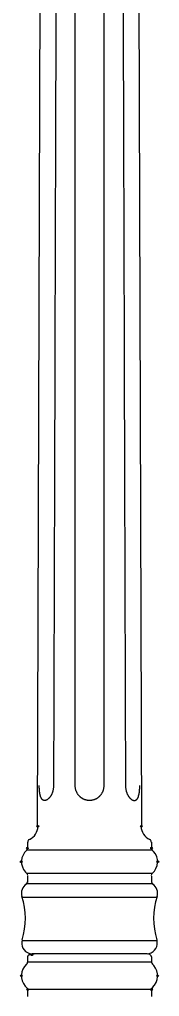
# Model space of a CAD drawing. Extents: x 0 to 225, y 0 to 465.
# Drawn here: x 86.4 to 100.9, y 261.5 to 363.1 of the extents above; entities that cross this region are included whole.
import ezdxf

# ---------------------------------------------------------------- set-up
doc = ezdxf.new("R2010")
doc.units = 0
doc.layers.add('LIVELLO_1', color=160, linetype='Continuous')

# ---------------------------------------------------------------- blocks, each defined once
blk = doc.blocks.new('AI9-BLK1')
at = {"layer": 'LIVELLO_1', "color": 7}
for p, q in [((-24.22, 46.62), (-23.8, 174.22)), ((-13.85, 174.22), (-13.43, 46.62)), ((-25.27, 45.08), (-25.27, 44.44)), ((-12.37, 45.08), (-12.37, 44.44)), ((-12.28, 44.23), (-25.37, 44.23)), ((-12.28, 41.8), (-25.37, 41.8)), ((-12.25, 40.72), (-25.4, 40.72)), ((-25.27, 41.52), (-25.27, 40.86)), ((-12.37, 41.52), (-12.37, 40.86)), ((-25.87, 39.35), (-11.77, 39.35)), ((-25.85, 34.83), (-11.8, 34.83)), ((-12.38, 32.59), (-25.26, 32.59)), ((-25.25, 33.12), (-25.25, 32.59)), ((-24.97, 33.41), (-24.58, 33.45)), ((-12.85, 33.45), (-24.79, 33.45)), ((-13.06, 33.45), (-24.58, 33.45)), ((-12.68, 33.41), (-13.06, 33.45)), ((-12.39, 33.12), (-12.39, 32.59)), ((-12.38, 29.74), (-25.26, 29.74)), ((-25.25, 29.75), (-25.25, 29.01)), ((-12.39, 29.75), (-12.39, 29.01))]:
    blk.add_line(p, q, dxfattribs=at)
blk.add_circle((-25.9, 31.17), 0.0904, dxfattribs=at)
for centre, major_axis, ratio in [((-24.19, 46.72), (-0.0016, -0.0904), 0.970317), ((-13.44, 46.72), (0, -0.0904), 0.975238), ((-25.27, 44.45), (0.0033, -0.0906), 0.96135), ((-12.38, 44.45), (-0.001, -0.0906), 0.986628), ((-25.91, 43.02), (0.0905, 0), 0.951772), ((-11.73, 43.02), (0.0882, 0), 0.977882), ((-24.97, 33.4), (0.0893, 0), 0.987543), ((-24.82, 33.35), (0.0904, 0), 0.977457), ((-11.74, 31.16), (0.0883, 0), 0.9252), ((-25.25, 29.74), (0.0012, -0.0904), 0.963724), ((-12.38, 29.74), (-0.0016, -0.0904), 0.981744)]:
    blk.add_ellipse(centre, major_axis=major_axis, ratio=ratio, dxfattribs=at)
for points, knots in [([(-22.2, 169.75), (-22.26, 149.95), (-22.32, 130.15), (-22.38, 110.35), (-22.44, 90.55), (-22.49, 70.76), (-22.56, 50.96)], [0, 0, 0, 0, 1, 1, 1, 2, 2, 2, 2]), ([(-20.31, 50.96), (-20.3, 70.76), (-20.3, 90.55), (-20.3, 110.35), (-20.3, 130.15), (-20.3, 149.95), (-20.3, 169.75)], [0, 0, 0, 0, 1, 1, 1, 2, 2, 2, 2]), ([(-17.35, 169.75), (-17.34, 149.95), (-17.34, 130.15), (-17.34, 110.35), (-17.34, 90.55), (-17.34, 70.76), (-17.34, 50.96)], [0, 0, 0, 0, 1, 1, 1, 2, 2, 2, 2]), ([(-15.44, 169.75), (-15.39, 149.95), (-15.33, 130.15), (-15.27, 110.35), (-15.21, 90.55), (-15.15, 70.76), (-15.09, 50.96)], [0, 0, 0, 0, 1, 1, 1, 2, 2, 2, 2]), ([(-22.56, 50.96), (-22.56, 50.9), (-22.56, 50.84), (-22.56, 50.79), (-22.57, 50.73), (-22.57, 50.68), (-22.58, 50.63), (-22.59, 50.59), (-22.6, 50.55), (-22.6, 50.5), (-22.61, 50.47), (-22.62, 50.42), (-22.63, 50.39), (-22.64, 50.36), (-22.65, 50.33), (-22.66, 50.31), (-22.67, 50.28), (-22.67, 50.25), (-22.68, 50.23), (-22.69, 50.2), (-22.7, 50.17), (-22.71, 50.15), (-22.72, 50.12), (-22.74, 50.09), (-22.75, 50.06), (-22.76, 50.04), (-22.77, 50.02), (-22.78, 49.99), (-22.8, 49.97), (-22.81, 49.94), (-22.82, 49.92), (-22.84, 49.9), (-22.85, 49.87), (-22.86, 49.86), (-22.88, 49.84), (-22.89, 49.82), (-22.9, 49.79), (-22.92, 49.78), (-22.93, 49.76), (-22.95, 49.74), (-22.96, 49.72), (-22.98, 49.7), (-22.99, 49.68), (-23, 49.67), (-23.01, 49.66), (-23.03, 49.64), (-23.05, 49.63), (-23.06, 49.61), (-23.07, 49.59), (-23.09, 49.58), (-23.1, 49.57), (-23.12, 49.56), (-23.13, 49.55), (-23.15, 49.54), (-23.16, 49.53), (-23.17, 49.51), (-23.19, 49.51), (-23.2, 49.49), (-23.21, 49.49), (-23.23, 49.48), (-23.24, 49.47), (-23.25, 49.46), (-23.27, 49.46), (-23.28, 49.45), (-23.3, 49.44), (-23.31, 49.44), (-23.32, 49.43), (-23.33, 49.43), (-23.35, 49.42), (-23.36, 49.42), (-23.37, 49.41), (-23.39, 49.41), (-23.4, 49.41), (-23.41, 49.4), (-23.42, 49.4), (-23.44, 49.4), (-23.44, 49.4), (-23.47, 49.4), (-23.47, 49.4), (-23.47, 49.4), (-23.51, 49.4), (-23.51, 49.4), (-23.52, 49.4), (-23.53, 49.4), (-23.55, 49.4), (-23.56, 49.4), (-23.57, 49.41), (-23.58, 49.41), (-23.59, 49.41), (-23.6, 49.42), (-23.61, 49.43), (-23.63, 49.43), (-23.64, 49.44), (-23.65, 49.44), (-23.66, 49.45), (-23.67, 49.46), (-23.68, 49.46), (-23.69, 49.47), (-23.7, 49.48), (-23.71, 49.48), (-23.72, 49.49), (-23.73, 49.5), (-23.74, 49.51), (-23.75, 49.52), (-23.76, 49.54), (-23.77, 49.55), (-23.78, 49.56), (-23.79, 49.57), (-23.79, 49.58), (-23.8, 49.6), (-23.82, 49.61), (-23.83, 49.63), (-23.83, 49.64), (-23.84, 49.66), (-23.85, 49.67), (-23.86, 49.69), (-23.86, 49.71), (-23.87, 49.73), (-23.88, 49.74), (-23.89, 49.76), (-23.9, 49.78), (-23.9, 49.81), (-23.91, 49.83), (-23.92, 49.85), (-23.92, 49.87), (-23.93, 49.89), (-23.94, 49.92), (-23.94, 49.94), (-23.95, 49.96), (-23.95, 49.99), (-23.96, 50.01), (-23.97, 50.04), (-23.97, 50.06), (-23.97, 50.09), (-23.98, 50.12), (-23.98, 50.14), (-23.99, 50.17), (-23.99, 50.19), (-23.99, 50.22), (-24, 50.25), (-24, 50.27), (-24.01, 50.3), (-24.01, 50.33), (-24.01, 50.35), (-24.01, 50.38), (-24.02, 50.42), (-24.02, 50.46), (-24.02, 50.5), (-24.03, 50.54), (-24.03, 50.58), (-24.03, 50.62), (-24.04, 50.68), (-24.04, 50.73), (-24.04, 50.79), (-24.04, 50.79), (-24.04, 50.96), (-24.04, 50.96)], [0, 0, 0, 0, 1, 1, 1, 2, 2, 2, 3, 3, 3, 4, 4, 4, 5, 5, 5, 6, 6, 6, 7, 7, 7, 8, 8, 8, 9, 9, 9, 10, 10, 10, 11, 11, 11, 12, 12, 12, 13, 13, 13, 14, 14, 14, 15, 15, 15, 16, 16, 16, 17, 17, 17, 18, 18, 18, 19, 19, 19, 20, 20, 20, 21, 21, 21, 22, 22, 22, 23, 23, 23, 24, 24, 24, 25, 25, 25, 26, 26, 26, 27, 27, 27, 28, 28, 28, 29, 29, 29, 30, 30, 30, 31, 31, 31, 32, 32, 32, 33, 33, 33, 34, 34, 34, 35, 35, 35, 36, 36, 36, 37, 37, 37, 38, 38, 38, 39, 39, 39, 40, 40, 40, 41, 41, 41, 42, 42, 42, 43, 43, 43, 44, 44, 44, 45, 45, 45, 46, 46, 46, 47, 47, 47, 48, 48, 48, 49, 49, 49, 50, 50, 50, 51, 51, 51, 52, 52, 52, 52]), ([(-18.82, 49.4), (-18.87, 49.4), (-18.92, 49.4), (-18.96, 49.4), (-19, 49.41), (-19.04, 49.41), (-19.08, 49.42), (-19.11, 49.43), (-19.14, 49.44), (-19.17, 49.44), (-19.2, 49.45), (-19.24, 49.46), (-19.27, 49.47), (-19.29, 49.47), (-19.31, 49.48), (-19.33, 49.49), (-19.35, 49.5), (-19.37, 49.51), (-19.4, 49.52), (-19.42, 49.53), (-19.44, 49.54), (-19.47, 49.55), (-19.49, 49.56), (-19.51, 49.57), (-19.53, 49.59), (-19.56, 49.6), (-19.58, 49.62), (-19.61, 49.63), (-19.63, 49.64), (-19.65, 49.66), (-19.67, 49.67), (-19.7, 49.69), (-19.72, 49.71), (-19.74, 49.73), (-19.77, 49.75), (-19.79, 49.76), (-19.81, 49.79), (-19.83, 49.81), (-19.85, 49.83), (-19.88, 49.85), (-19.89, 49.87), (-19.92, 49.9), (-19.93, 49.92), (-19.96, 49.94), (-19.97, 49.97), (-19.99, 49.99), (-20.01, 50.02), (-20.03, 50.04), (-20.05, 50.06), (-20.07, 50.09), (-20.08, 50.12), (-20.09, 50.15), (-20.11, 50.17), (-20.13, 50.2), (-20.14, 50.23), (-20.15, 50.25), (-20.16, 50.28), (-20.18, 50.31), (-20.18, 50.33), (-20.2, 50.36), (-20.21, 50.39), (-20.22, 50.43), (-20.23, 50.47), (-20.25, 50.51), (-20.26, 50.55), (-20.27, 50.59), (-20.27, 50.63), (-20.29, 50.68), (-20.29, 50.73), (-20.3, 50.79), (-20.3, 50.84), (-20.3, 50.9), (-20.31, 50.96)], [0, 0, 0, 0, 1, 1, 1, 2, 2, 2, 3, 3, 3, 4, 4, 4, 5, 5, 5, 6, 6, 6, 7, 7, 7, 8, 8, 8, 9, 9, 9, 10, 10, 10, 11, 11, 11, 12, 12, 12, 13, 13, 13, 14, 14, 14, 15, 15, 15, 16, 16, 16, 17, 17, 17, 18, 18, 18, 19, 19, 19, 20, 20, 20, 21, 21, 21, 22, 22, 22, 23, 23, 23, 24, 24, 24, 24]), ([(-17.34, 50.96), (-17.34, 50.9), (-17.34, 50.84), (-17.35, 50.79), (-17.36, 50.73), (-17.36, 50.68), (-17.37, 50.63), (-17.38, 50.58), (-17.39, 50.55), (-17.4, 50.5), (-17.41, 50.47), (-17.43, 50.42), (-17.44, 50.39), (-17.45, 50.36), (-17.46, 50.33), (-17.47, 50.31), (-17.48, 50.28), (-17.5, 50.25), (-17.51, 50.23), (-17.53, 50.2), (-17.54, 50.17), (-17.55, 50.15), (-17.57, 50.12), (-17.58, 50.09), (-17.6, 50.06), (-17.62, 50.04), (-17.64, 50.02), (-17.66, 49.99), (-17.67, 49.97), (-17.69, 49.94), (-17.72, 49.92), (-17.73, 49.9), (-17.76, 49.87), (-17.78, 49.85), (-17.79, 49.83), (-17.81, 49.81), (-17.84, 49.79), (-17.86, 49.76), (-17.88, 49.74), (-17.9, 49.73), (-17.93, 49.71), (-17.95, 49.69), (-17.97, 49.67), (-18, 49.66), (-18.02, 49.64), (-18.04, 49.63), (-18.07, 49.62), (-18.09, 49.6), (-18.11, 49.58), (-18.14, 49.57), (-18.16, 49.56), (-18.18, 49.55), (-18.2, 49.54), (-18.23, 49.53), (-18.25, 49.52), (-18.27, 49.51), (-18.29, 49.5), (-18.32, 49.49), (-18.34, 49.48), (-18.36, 49.47), (-18.38, 49.47), (-18.41, 49.46), (-18.44, 49.45), (-18.47, 49.44), (-18.51, 49.44), (-18.53, 49.43), (-18.57, 49.42), (-18.61, 49.41), (-18.65, 49.41), (-18.69, 49.4), (-18.73, 49.4), (-18.78, 49.4), (-18.82, 49.4)], [0, 0, 0, 0, 1, 1, 1, 2, 2, 2, 3, 3, 3, 4, 4, 4, 5, 5, 5, 6, 6, 6, 7, 7, 7, 8, 8, 8, 9, 9, 9, 10, 10, 10, 11, 11, 11, 12, 12, 12, 13, 13, 13, 14, 14, 14, 15, 15, 15, 16, 16, 16, 17, 17, 17, 18, 18, 18, 19, 19, 19, 20, 20, 20, 21, 21, 21, 22, 22, 22, 23, 23, 23, 24, 24, 24, 24]), ([(-15.09, 50.96), (-15.09, 50.9), (-15.09, 50.84), (-15.08, 50.79), (-15.08, 50.73), (-15.07, 50.68), (-15.06, 50.63), (-15.06, 50.59), (-15.05, 50.55), (-15.04, 50.51), (-15.03, 50.47), (-15.02, 50.42), (-15.02, 50.39), (-15.01, 50.36), (-15, 50.33), (-14.99, 50.31), (-14.98, 50.28), (-14.97, 50.25), (-14.96, 50.23), (-14.95, 50.2), (-14.95, 50.17), (-14.94, 50.15), (-14.92, 50.12), (-14.91, 50.09), (-14.9, 50.06), (-14.89, 50.04), (-14.87, 50.02), (-14.86, 49.99), (-14.85, 49.97), (-14.84, 49.95), (-14.82, 49.92), (-14.81, 49.9), (-14.8, 49.88), (-14.78, 49.86), (-14.77, 49.84), (-14.76, 49.82), (-14.74, 49.79), (-14.73, 49.78), (-14.71, 49.76), (-14.7, 49.74), (-14.69, 49.73), (-14.68, 49.7), (-14.66, 49.69), (-14.64, 49.67), (-14.63, 49.66), (-14.62, 49.64), (-14.61, 49.63), (-14.59, 49.61), (-14.57, 49.6), (-14.56, 49.58), (-14.54, 49.57), (-14.53, 49.56), (-14.52, 49.55), (-14.5, 49.54), (-14.49, 49.53), (-14.47, 49.52), (-14.46, 49.51), (-14.45, 49.49), (-14.44, 49.49), (-14.42, 49.48), (-14.4, 49.47), (-14.39, 49.46), (-14.38, 49.46), (-14.37, 49.45), (-14.35, 49.44), (-14.34, 49.44), (-14.33, 49.43), (-14.31, 49.43), (-14.3, 49.42), (-14.29, 49.42), (-14.28, 49.41), (-14.26, 49.41), (-14.25, 49.41), (-14.24, 49.4), (-14.22, 49.4), (-14.21, 49.4), (-14.21, 49.4), (-14.17, 49.4), (-14.17, 49.4), (-14.17, 49.4), (-14.14, 49.4), (-14.14, 49.4), (-14.12, 49.4), (-14.11, 49.4), (-14.1, 49.4), (-14.09, 49.4), (-14.08, 49.41), (-14.07, 49.41), (-14.06, 49.41), (-14.05, 49.42), (-14.03, 49.43), (-14.02, 49.43), (-14.01, 49.44), (-14, 49.44), (-13.99, 49.45), (-13.98, 49.46), (-13.97, 49.46), (-13.96, 49.47), (-13.95, 49.48), (-13.94, 49.48), (-13.93, 49.49), (-13.91, 49.5), (-13.91, 49.51), (-13.9, 49.52), (-13.89, 49.54), (-13.88, 49.55), (-13.87, 49.56), (-13.86, 49.57), (-13.85, 49.58), (-13.84, 49.6), (-13.83, 49.61), (-13.82, 49.63), (-13.81, 49.64), (-13.81, 49.66), (-13.8, 49.67), (-13.79, 49.69), (-13.78, 49.71), (-13.77, 49.73), (-13.77, 49.74), (-13.76, 49.76), (-13.75, 49.78), (-13.74, 49.81), (-13.73, 49.83), (-13.73, 49.85), (-13.72, 49.87), (-13.72, 49.89), (-13.72, 49.92), (-13.71, 49.94), (-13.7, 49.96), (-13.69, 49.99), (-13.69, 50.01), (-13.68, 50.04), (-13.68, 50.06), (-13.67, 50.09), (-13.67, 50.12), (-13.66, 50.14), (-13.66, 50.17), (-13.65, 50.2), (-13.65, 50.22), (-13.65, 50.25), (-13.64, 50.27), (-13.64, 50.3), (-13.64, 50.33), (-13.64, 50.35), (-13.63, 50.38), (-13.63, 50.42), (-13.63, 50.46), (-13.62, 50.5), (-13.62, 50.54), (-13.62, 50.58), (-13.61, 50.62), (-13.61, 50.68), (-13.61, 50.73), (-13.61, 50.79), (-13.61, 50.84), (-13.61, 50.9), (-13.61, 50.96)], [0, 0, 0, 0, 1, 1, 1, 2, 2, 2, 3, 3, 3, 4, 4, 4, 5, 5, 5, 6, 6, 6, 7, 7, 7, 8, 8, 8, 9, 9, 9, 10, 10, 10, 11, 11, 11, 12, 12, 12, 13, 13, 13, 14, 14, 14, 15, 15, 15, 16, 16, 16, 17, 17, 17, 18, 18, 18, 19, 19, 19, 20, 20, 20, 21, 21, 21, 22, 22, 22, 23, 23, 23, 24, 24, 24, 25, 25, 25, 26, 26, 26, 27, 27, 27, 28, 28, 28, 29, 29, 29, 30, 30, 30, 31, 31, 31, 32, 32, 32, 33, 33, 33, 34, 34, 34, 35, 35, 35, 36, 36, 36, 37, 37, 37, 38, 38, 38, 39, 39, 39, 40, 40, 40, 41, 41, 41, 42, 42, 42, 43, 43, 43, 44, 44, 44, 45, 45, 45, 46, 46, 46, 47, 47, 47, 48, 48, 48, 49, 49, 49, 50, 50, 50, 51, 51, 51, 52, 52, 52, 52]), ([(-25.34, 44.23), (-26.01, 43.64), (-26.07, 42.62), (-25.47, 41.96), (-25.43, 41.91), (-25.38, 41.86), (-25.34, 41.82)], [0, 0, 0, 0, 1, 1, 1, 2, 2, 2, 2]), ([(-12.31, 41.82), (-11.64, 42.41), (-11.58, 43.44), (-12.17, 44.1), (-12.22, 44.15), (-12.26, 44.19), (-12.31, 44.23)], [0, 0, 0, 0, 1, 1, 1, 2, 2, 2, 2]), ([(-25.81, 34.92), (-26, 34.32), (-25.66, 33.67), (-25.05, 33.49), (-24.96, 33.46), (-24.88, 33.45), (-24.79, 33.44)], [0, 0, 0, 0, 1, 1, 1, 2, 2, 2, 2]), ([(-12.85, 33.44), (-12.22, 33.48), (-11.74, 34.03), (-11.79, 34.67), (-11.8, 34.76), (-11.81, 34.84), (-11.84, 34.92)], [0, 0, 0, 0, 1, 1, 1, 2, 2, 2, 2]), ([(-25.35, 32.37), (-26.02, 31.78), (-26.08, 30.76), (-25.49, 30.09), (-25.44, 30.04), (-25.4, 30), (-25.35, 29.96)], [0, 0, 0, 0, 1, 1, 1, 2, 2, 2, 2]), ([(-12.29, 29.96), (-11.62, 30.55), (-11.56, 31.57), (-12.16, 32.24), (-12.2, 32.29), (-12.25, 32.33), (-12.29, 32.37)], [0, 0, 0, 0, 1, 1, 1, 2, 2, 2, 2])]:
    blk.add_open_spline(points, degree=3, knots=knots, dxfattribs=at)
for points in [[(-25.07, 45.34), (-24.53, 45.59), (-24.18, 46.13), (-24.18, 46.72)], [(-13.46, 46.72), (-13.46, 46.13), (-13.12, 45.59), (-12.57, 45.34)], [(-25.07, 45.34), (-25.18, 45.29), (-25.24, 45.19), (-25.24, 45.08)], [(-12.41, 45.08), (-12.41, 45.19), (-12.47, 45.29), (-12.57, 45.34)], [(-25.34, 44.23), (-25.27, 44.29), (-25.24, 44.37), (-25.24, 44.45)], [(-12.41, 44.45), (-12.41, 44.37), (-12.37, 44.29), (-12.31, 44.23)], [(-25.24, 41.6), (-25.24, 41.68), (-25.27, 41.77), (-25.34, 41.82)], [(-12.31, 41.82), (-12.37, 41.77), (-12.41, 41.68), (-12.41, 41.6)], [(-25.37, 40.71), (-25.81, 40.43), (-26, 39.89), (-25.84, 39.4)], [(-25.39, 40.72), (-25.3, 40.77), (-25.25, 40.86), (-25.25, 40.95)], [(-12.39, 40.95), (-12.39, 40.86), (-12.34, 40.77), (-12.26, 40.72)], [(-11.81, 39.4), (-11.65, 39.89), (-11.84, 40.43), (-12.28, 40.71)], [(-25.81, 34.92), (-25.36, 36.38), (-25.37, 37.94), (-25.84, 39.4)], [(-11.81, 39.4), (-12.28, 37.94), (-12.29, 36.38), (-11.84, 34.92)], [(-25.35, 32.37), (-25.29, 32.42), (-25.25, 32.51), (-25.25, 32.59)], [(-24.97, 33.41), (-25.13, 33.41), (-25.25, 33.28), (-25.25, 33.12)], [(-12.39, 33.12), (-12.39, 33.28), (-12.52, 33.41), (-12.68, 33.41)], [(-12.39, 32.59), (-12.39, 32.51), (-12.36, 32.42), (-12.29, 32.37)], [(-25.25, 29.74), (-25.25, 29.82), (-25.29, 29.9), (-25.35, 29.96)], [(-12.29, 29.96), (-12.36, 29.9), (-12.39, 29.82), (-12.39, 29.74)]]:
    blk.add_open_spline(points, degree=3, dxfattribs=at)

msp = doc.modelspace()

# ---------------------------------------------------------------- block references
at = {"layer": 'LIVELLO_1', "color": 7}
msp.add_blockref('AI9-BLK1', (112.48564, 232.449377), dxfattribs=at)

doc.saveas('drawing.dxf')
